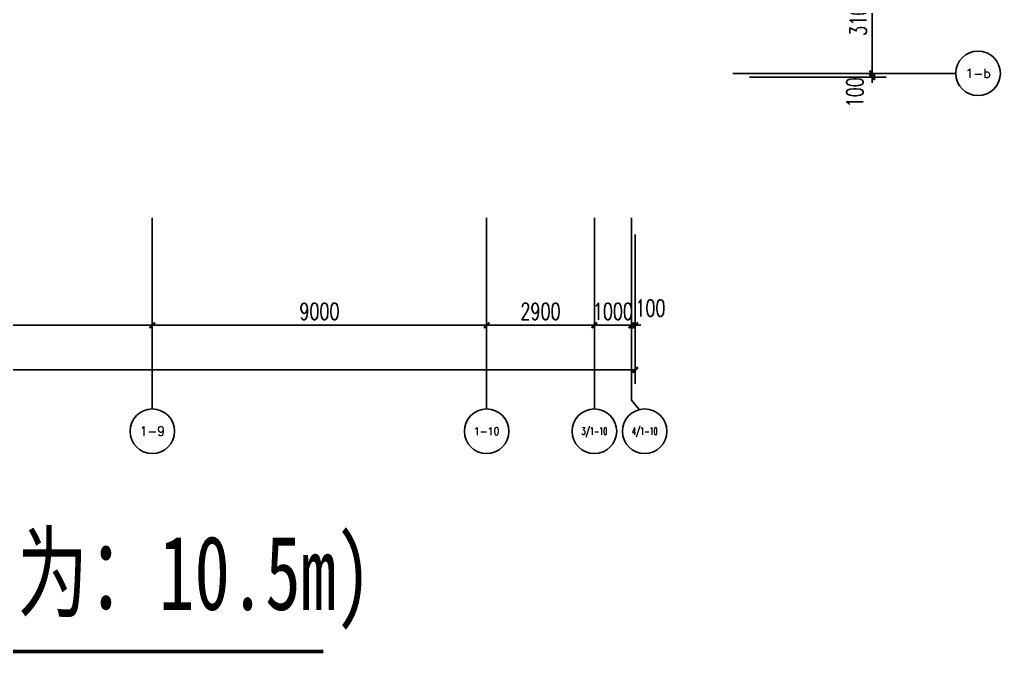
# Model space of a CAD drawing. Header units: millimetres. Extents: x 2508758 to 2608101, y 258149 to 386457.
# Drawn here: x 2579030 to 2605430, y 258149 to 275207 of the extents above; entities that cross this region are included whole.
import ezdxf
from ezdxf.enums import TextEntityAlignment as Align

# ---------------------------------------------------------------- set-up
doc = ezdxf.new("R2010")
doc.units = ezdxf.units.MM
doc.header["$MEASUREMENT"] = 0
doc.layers.get('0').update_dxf_attribs({"linetype": 'CONTINUOUS'})
doc.layers.get('Defpoints').update_dxf_attribs({"linetype": 'CONTINUOUS'})
doc.layers.add('AXIS', color=3, linetype='CONTINUOUS')
doc.layers.add('索引', color=1, linetype='CONTINUOUS')
doc.styles.add('_TCH_AXIS', font='COMPLEX', dxfattribs={"bigfont": 'GBCBIG'})
doc.styles.add('DIM_FONT', font='SIMPLEX', dxfattribs={"width": 0.7, "bigfont": 'GBCBIG'})
doc.styles.add('黑体', font='simhei.ttf', dxfattribs={"width": 0.7})
doc.dimstyles.new('_TCH_ARCH&&150', dxfattribs={"dimscale": 1.5, "dimtxt": 300, "dimasz": 100, "dimexe": 250, "dimexo": 300, "dimgap": 100, "dimtad": 1, "dimdec": 0, "dimzin": 0, "dimdsep": 46, "dimtxsty": 'DIM_FONT', "dimblk": 'ARCHTICK', "dimcen": 0.09, "dimclrt": 7, "dimazin": 2, "dimtfac": 1, "dimtdec": 0, "dimtix": 1, "dimtmove": 2, "dimatfit": 3, "dimfxl": 1, "dimtolj": 1, "dimtzin": 0, "dimarcsym": 0})

# ---------------------------------------------------------------- blocks, each defined once
blk = doc.blocks.new('_ArchTick')
at = {"color": 0, "linetype": 'ByBlock', "const_width": 0.4}
blk.add_lwpolyline([(-0.5, -0.5), (0.5, 0.5)], dxfattribs=at)
blk = doc.blocks.new('*D19')
at = {"layer": 'AXIS', "color": 0, "lineweight": -2, "transparency": 16777216}
for p, q in [((2601980, 273760), (2601980, 273910)), ((2598680, 273760), (2602355, 273760)), ((2598680, 273660), (2602355, 273660)), ((2601980, 273660), (2601980, 273760)), ((2601980, 273660), (2601980, 273510))]:
    blk.add_line(p, q, dxfattribs=at)
at = {"layer": 'Defpoints', "color": 0, "transparency": 16777216}
for p in [(2598230, 273760), (2598230, 273660), (2601980, 273760)]:
    blk.add_point(p, dxfattribs=at)
at = {"layer": 'AXIS', "color": 0, "lineweight": -2, "transparency": 16777216, "xscale": 150, "yscale": 150, "zscale": 150}
for p, rotation in [((2601980, 273760), 270), ((2601980, 273660), 90)]:
    blk.add_blockref('_ArchTick', p, dxfattribs=dict(at, rotation=rotation))
at = {"layer": 'AXIS', "color": 7, "transparency": 16777216, "insert": (2601515, 273251), "char_height": 450, "attachment_point": 5, "rotation": 90, "style": 'DIM_FONT'}
blk.add_mtext('\\A1;100', dxfattribs=at)
blk = doc.blocks.new('*D20')
at = {"layer": 'AXIS', "color": 0, "lineweight": -2, "transparency": 16777216}
for p, q in [((2598680, 276860), (2602355, 276860)), ((2601980, 273760), (2601980, 276860)), ((2598680, 273760), (2602355, 273760))]:
    blk.add_line(p, q, dxfattribs=at)
at = {"layer": 'Defpoints', "color": 0, "transparency": 16777216}
for p in [(2598230, 276860), (2601980, 276860), (2598230, 273760)]:
    blk.add_point(p, dxfattribs=at)
at = {"layer": 'AXIS', "color": 0, "lineweight": -2, "transparency": 16777216, "xscale": 150, "yscale": 150, "zscale": 150}
for p, rotation in [((2601980, 276860), 90), ((2601980, 273760), 270)]:
    blk.add_blockref('_ArchTick', p, dxfattribs=dict(at, rotation=rotation))
at = {"layer": 'AXIS', "color": 7, "transparency": 16777216, "insert": (2601605, 275310), "char_height": 450, "attachment_point": 5, "rotation": 90, "style": 'DIM_FONT'}
blk.add_mtext('\\A1;3100', dxfattribs=at)
blk = doc.blocks.new('*D58')
at = {"layer": 'AXIS', "color": 0, "lineweight": -2, "transparency": 16777216}
for p, q in [((2573601, 269424), (2573601, 266604)), ((2582601, 269424), (2582601, 266604)), ((2573601, 266979), (2582601, 266979))]:
    blk.add_line(p, q, dxfattribs=at)
at = {"layer": 'Defpoints', "color": 0, "transparency": 16777216}
for p in [(2573601, 269874), (2582601, 269874), (2582601, 266979)]:
    blk.add_point(p, dxfattribs=at)
at = {"layer": 'AXIS', "color": 0, "lineweight": -2, "transparency": 16777216, "xscale": 150, "yscale": 150, "zscale": 150, "rotation": 180}
blk.add_blockref('_ArchTick', (2573601, 266979), dxfattribs=at)
at = {"layer": 'AXIS', "color": 0, "lineweight": -2, "transparency": 16777216, "xscale": 150, "yscale": 150, "zscale": 150}
blk.add_blockref('_ArchTick', (2582601, 266979), dxfattribs=at)
at = {"layer": 'AXIS', "color": 7, "transparency": 16777216, "insert": (2578101, 267354), "char_height": 450, "attachment_point": 5, "style": 'DIM_FONT'}
blk.add_mtext('\\A1;9000', dxfattribs=at)
blk = doc.blocks.new('*D59')
at = {"layer": 'AXIS', "color": 0, "lineweight": -2, "transparency": 16777216}
for p, q in [((2582601, 269424), (2582601, 266604)), ((2591601, 269424), (2591601, 266604)), ((2582601, 266979), (2591601, 266979))]:
    blk.add_line(p, q, dxfattribs=at)
at = {"layer": 'Defpoints', "color": 0, "transparency": 16777216}
for p in [(2582601, 269874), (2591601, 269874), (2591601, 266979)]:
    blk.add_point(p, dxfattribs=at)
at = {"layer": 'AXIS', "color": 0, "lineweight": -2, "transparency": 16777216, "xscale": 150, "yscale": 150, "zscale": 150, "rotation": 180}
blk.add_blockref('_ArchTick', (2582601, 266979), dxfattribs=at)
at = {"layer": 'AXIS', "color": 0, "lineweight": -2, "transparency": 16777216, "xscale": 150, "yscale": 150, "zscale": 150}
blk.add_blockref('_ArchTick', (2591601, 266979), dxfattribs=at)
at = {"layer": 'AXIS', "color": 7, "transparency": 16777216, "insert": (2587101, 267354), "char_height": 450, "attachment_point": 5, "style": 'DIM_FONT'}
blk.add_mtext('\\A1;9000', dxfattribs=at)
blk = doc.blocks.new('*D60')
at = {"layer": 'AXIS', "color": 0, "lineweight": -2, "transparency": 16777216}
for p, q in [((2591601, 269424), (2591601, 266604)), ((2594501, 269424), (2594501, 266604)), ((2591601, 266979), (2594501, 266979))]:
    blk.add_line(p, q, dxfattribs=at)
at = {"layer": 'Defpoints', "color": 0, "transparency": 16777216}
for p in [(2591601, 269874), (2594501, 269874), (2594501, 266979)]:
    blk.add_point(p, dxfattribs=at)
at = {"layer": 'AXIS', "color": 0, "lineweight": -2, "transparency": 16777216, "xscale": 150, "yscale": 150, "zscale": 150, "rotation": 180}
blk.add_blockref('_ArchTick', (2591601, 266979), dxfattribs=at)
at = {"layer": 'AXIS', "color": 0, "lineweight": -2, "transparency": 16777216, "xscale": 150, "yscale": 150, "zscale": 150}
blk.add_blockref('_ArchTick', (2594501, 266979), dxfattribs=at)
at = {"layer": 'AXIS', "color": 7, "transparency": 16777216, "insert": (2593051, 267354), "char_height": 450, "attachment_point": 5, "style": 'DIM_FONT'}
blk.add_mtext('\\A1;2900', dxfattribs=at)
blk = doc.blocks.new('*D61')
at = {"layer": 'AXIS', "color": 0, "lineweight": -2, "transparency": 16777216}
for p, q in [((2594501, 269424), (2594501, 266604)), ((2595501, 269424), (2595501, 266604)), ((2594501, 266979), (2594351, 266979)), ((2594501, 266979), (2595501, 266979)), ((2595501, 266979), (2595651, 266979))]:
    blk.add_line(p, q, dxfattribs=at)
at = {"layer": 'Defpoints', "color": 0, "transparency": 16777216}
for p in [(2594501, 269874), (2595501, 269874), (2595501, 266979)]:
    blk.add_point(p, dxfattribs=at)
at = {"layer": 'AXIS', "color": 0, "lineweight": -2, "transparency": 16777216, "xscale": 150, "yscale": 150, "zscale": 150}
blk.add_blockref('_ArchTick', (2594501, 266979), dxfattribs=at)
at = {"layer": 'AXIS', "color": 0, "lineweight": -2, "transparency": 16777216, "xscale": 150, "yscale": 150, "zscale": 150, "rotation": 180}
blk.add_blockref('_ArchTick', (2595501, 266979), dxfattribs=at)
at = {"layer": 'AXIS', "color": 7, "transparency": 16777216, "insert": (2595001, 267354), "char_height": 450, "attachment_point": 5, "style": 'DIM_FONT'}
blk.add_mtext('\\A1;1000', dxfattribs=at)
blk = doc.blocks.new('*D62')
at = {"layer": 'AXIS', "color": 0, "lineweight": -2, "transparency": 16777216}
for p, q in [((2595501, 269424), (2595501, 266604)), ((2595601, 269424), (2595601, 266604)), ((2595501, 266979), (2595351, 266979)), ((2595501, 266979), (2595601, 266979)), ((2595601, 266979), (2595751, 266979))]:
    blk.add_line(p, q, dxfattribs=at)
at = {"layer": 'Defpoints', "color": 0, "transparency": 16777216}
for p in [(2595501, 269874), (2595601, 269874), (2595601, 266979)]:
    blk.add_point(p, dxfattribs=at)
at = {"layer": 'AXIS', "color": 0, "lineweight": -2, "transparency": 16777216, "xscale": 150, "yscale": 150, "zscale": 150}
blk.add_blockref('_ArchTick', (2595501, 266979), dxfattribs=at)
at = {"layer": 'AXIS', "color": 0, "lineweight": -2, "transparency": 16777216, "xscale": 150, "yscale": 150, "zscale": 150, "rotation": 180}
blk.add_blockref('_ArchTick', (2595601, 266979), dxfattribs=at)
at = {"layer": 'AXIS', "color": 7, "transparency": 16777216, "insert": (2596011, 267444), "char_height": 450, "attachment_point": 5, "style": 'DIM_FONT'}
blk.add_mtext('\\A1;100', dxfattribs=at)
blk = doc.blocks.new('*D63')
at = {"layer": 'AXIS', "color": 0, "lineweight": -2, "transparency": 16777216}
for p, q in [((2518601, 269424), (2518601, 265404)), ((2595601, 269424), (2595601, 265404)), ((2518601, 265779), (2595601, 265779))]:
    blk.add_line(p, q, dxfattribs=at)
at = {"layer": 'Defpoints', "color": 0, "transparency": 16777216}
for p in [(2518601, 269874), (2595601, 269874), (2595601, 265779)]:
    blk.add_point(p, dxfattribs=at)
at = {"layer": 'AXIS', "color": 0, "lineweight": -2, "transparency": 16777216, "xscale": 150, "yscale": 150, "zscale": 150, "rotation": 180}
blk.add_blockref('_ArchTick', (2518601, 265779), dxfattribs=at)
at = {"layer": 'AXIS', "color": 0, "lineweight": -2, "transparency": 16777216, "xscale": 150, "yscale": 150, "zscale": 150}
blk.add_blockref('_ArchTick', (2595601, 265779), dxfattribs=at)
at = {"layer": 'AXIS', "color": 7, "transparency": 16777216, "insert": (2557101, 266154), "char_height": 450, "attachment_point": 5, "style": 'DIM_FONT'}
blk.add_mtext('\\A1;77000', dxfattribs=at)

msp = doc.modelspace()

# ---------------------------------------------------------------- linework, layer by layer
at = {"layer": 'AXIS'}
for p, q in [((2598230.4, 273760.5), (2604230.4, 273760.5)), ((2582601.5, 269874.1), (2582601.5, 264728.9)), ((2591601.5, 269874.1), (2591601.5, 264728.9)), ((2594501.5, 269874.1), (2594501.5, 264728.9)), ((2595501.5, 269874.1), (2595501.5, 264966.1)), ((2595501.5, 264966.1), (2595705, 264709.6))]:
    msp.add_line(p, q, dxfattribs=at)
for centre in [(2604830.4, 273760.5), (2582601.5, 264128.9), (2591601.5, 264128.9), (2594501.5, 264128.9), (2595856, 264128.9)]:
    msp.add_circle(centre, 600, dxfattribs=at)
at = {"layer": '索引', "const_width": 100}
msp.add_lwpolyline([(2526106.5, 273660.5), (2536334.3, 258199.1), (2587208, 258199.1)], dxfattribs=at)

# ---------------------------------------------------------------- texts
at = {"layer": 'AXIS', "color": 7, "style": '_TCH_AXIS'}
for s, height, p, p2 in [('1-b', 248.91, (2604492.6, 273636), (2605168.2, 273636)), ('1-9', 256.83, (2582265.2, 264000.5), (2582937.8, 264000.5)), ('1-10', 206.89, (2591256.7, 264025.5), (2591946.3, 264025.5))]:
    msp.add_text(s, height=height, dxfattribs=at).set_placement(p, p2, align=Align.FIT)
at = {"layer": 'AXIS', "color": 7, "style": '_TCH_AXIS', "width": 0.65625}
for s, height, p, p2 in [('3/1-10', 199.45, (2594155.6, 264029.2), (2594847.4, 264029.2)), ('4/1-10', 196.18, (2595509.6, 264030.9), (2596202.4, 264030.9))]:
    msp.add_text(s, height=height, dxfattribs=at).set_placement(p, p2, align=Align.FIT)
at = {"layer": '索引', "style": '黑体', "width": 0.7}
msp.add_text('变更方案A栋楼梯法定总宽度需要：8.70m(现规划为：10.5m)', height=2000, dxfattribs=at).set_placement((2537926.8, 259319.5))

# ---------------------------------------------------------------- dimensions: what is measured, and where the dimension line sits
at = {"layer": 'AXIS'}
for p1, p2, distance, picture, middle in [((2598230.4, 273760.5), (2598230.4, 276860.5), -3750, '*D20', (2601605.4, 275310.5)), ((2518601.5, 269874.1), (2595601.5, 269874.1), -4095.2, '*D63', (2557101.5, 266153.9)), ((2573601.5, 269874.1), (2582601.5, 269874.1), -2895.2, '*D58', (2578101.5, 267353.9)), ((2582601.5, 269874.1), (2591601.5, 269874.1), -2895.2, '*D59', (2587101.5, 267353.9)), ((2591601.5, 269874.1), (2594501.5, 269874.1), -2895.2, '*D60', (2593051.5, 267353.9)), ((2594501.5, 269874.1), (2595501.5, 269874.1), -2895.2, '*D61', (2595001.5, 267353.9))]:
    dim = msp.add_aligned_dim(p1=p1, p2=p2, distance=distance, dimstyle='_TCH_ARCH&&150', dxfattribs=at)
    dim.commit()
    dim.dimension.update_dxf_attribs({"geometry": picture, "text_midpoint": middle})
for base, p1, p2, angle, picture, middle in [((2601980.4, 273760.5), (2598230.4, 273660.5), (2598230.4, 273760.5), 90, '*D19', (2601515.4, 273250.7)), ((2595601.5, 266978.9), (2595501.5, 269874.1), (2595601.5, 269874.1), 0, '*D62', (2596011.2, 267443.9))]:
    dim = msp.add_linear_dim(base=base, p1=p1, p2=p2, angle=angle, dimstyle='_TCH_ARCH&&150', dxfattribs=at)
    dim.commit()
    dim.dimension.update_dxf_attribs({"geometry": picture, "text_midpoint": middle, "dimtype": 129})

doc.saveas('drawing.dxf')
